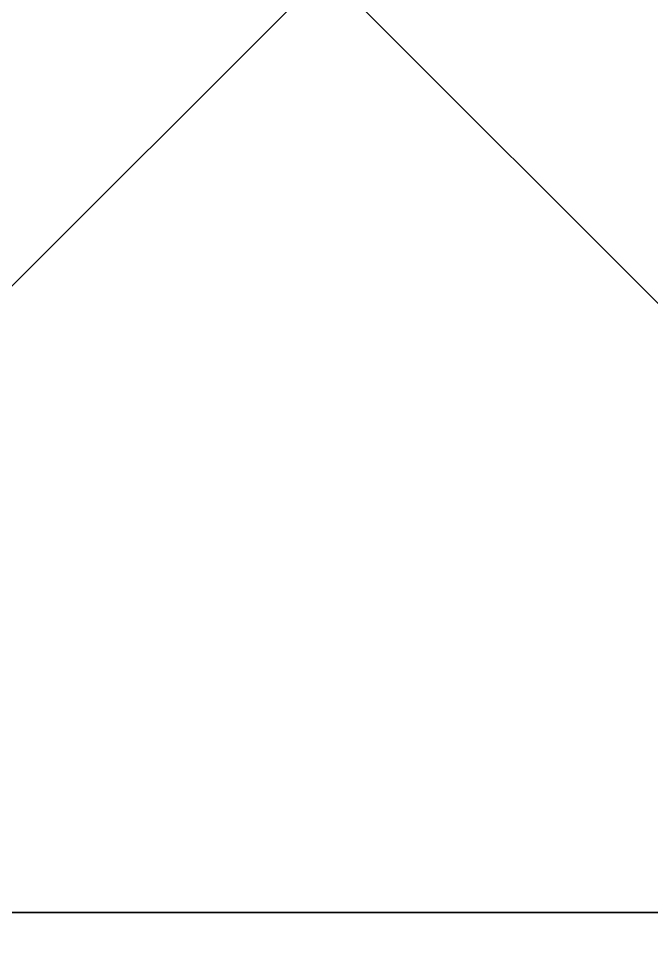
# Model space of a CAD drawing. Header units: metres. Extents: x 0 to 810, y 0 to 745.
# Drawn here: x 0.3364 to 0.6729, y 3.984 to 4.4752 of the extents above; entities that cross this region are included whole.
import ezdxf

# ---------------------------------------------------------------- set-up
doc = ezdxf.new("R2010")
doc.units = ezdxf.units.M
doc.layers.add('forest', color=7, linetype='Continuous')
doc.layers.add('forestfragmentation', color=7, linetype='Continuous')

msp = doc.modelspace()

# ---------------------------------------------------------------- linework, layer by layer
at = {"layer": 'forest', "color": 167}
msp.add_lwpolyline([(0, 0), (0, 4), (2, 4), (3, 5), (3, 6), (2, 7), (2, 9), (1, 10), (0, 10), (0, 63), (63, 63)], dxfattribs=at)
msp.add_lwpolyline([(0, 0), (0, 4), (2, 4), (3, 5), (3, 6), (2, 7), (2, 9), (1, 10), (0, 10), (0, 63), (63, 63)], dxfattribs=at)
msp.add_lwpolyline([(0, 0), (0, 4), (2, 4), (3, 5), (3, 6), (2, 7), (2, 9), (1, 10), (0, 10), (0, 63), (63, 63)], dxfattribs=at)
msp.add_lwpolyline([(0, 0), (0, 4), (2, 4), (3, 5), (3, 6), (2, 7), (2, 9), (1, 10), (0, 10), (0, 63), (63, 63)], dxfattribs=at)
at = {"layer": 'forest', "color": 119}
msp.add_lwpolyline([(0, 0), (0, 3), (1, 4), (0, 5), (0, 9), (2, 9), (4, 11), (4, 12), (2, 14), (0, 14), (0, 63), (63, 63)], dxfattribs=at)
msp.add_lwpolyline([(0, 0), (0, 3), (1, 4), (0, 5), (0, 9), (2, 9), (4, 11), (4, 12), (2, 14), (0, 14), (0, 63), (63, 63)], dxfattribs=at)
msp.add_lwpolyline([(0, 0), (0, 3), (1, 4), (0, 5), (0, 9), (2, 9), (4, 11), (4, 12), (2, 14), (0, 14), (0, 63), (63, 63)], dxfattribs=at)
msp.add_lwpolyline([(0, 0), (0, 3), (1, 4), (0, 5), (0, 9), (2, 9), (4, 11), (4, 12), (2, 14), (0, 14), (0, 63), (63, 63)], dxfattribs=at)
at = {"layer": 'forest', "color": 177}
msp.add_lwpolyline([(0, 0), (0, 4), (1, 4), (1, 3), (3, 1), (4, 1), (6, 3), (6, 14), (7, 15), (7, 17), (8, 18), (5, 21), (2, 21), (1, 22), (0, 22), (0, 25), (1, 25), (3, 27), (3, 28), (2, 29), (1, 29), (0, 28), (0, 27), (0, 40)], dxfattribs=at)
msp.add_lwpolyline([(0, 0), (0, 4), (1, 4), (1, 3), (3, 1), (4, 1), (6, 3), (6, 14), (7, 15), (7, 17), (8, 18), (5, 21), (2, 21), (1, 22), (0, 22), (0, 25), (1, 25), (3, 27), (3, 28), (2, 29), (1, 29), (0, 28), (0, 27), (0, 40)], dxfattribs=at)
msp.add_lwpolyline([(0, 0), (0, 4), (1, 4), (1, 3), (3, 1), (4, 1), (6, 3), (6, 14), (7, 15), (7, 17), (8, 18), (5, 21), (2, 21), (1, 22), (0, 22), (0, 25), (1, 25), (3, 27), (3, 28), (2, 29), (1, 29), (0, 28), (0, 27), (0, 40)], dxfattribs=at)
msp.add_lwpolyline([(0, 0), (0, 4), (1, 4), (1, 3), (3, 1), (4, 1), (6, 3), (6, 14), (7, 15), (7, 17), (8, 18), (5, 21), (2, 21), (1, 22), (0, 22), (0, 25), (1, 25), (3, 27), (3, 28), (2, 29), (1, 29), (0, 28), (0, 27), (0, 40)], dxfattribs=at)
at = {"layer": 'forest', "color": 55}
for points in [[(0, 0), (0, 4), (3, 4), (4, 5), (7, 5), (9, 7), (7, 9), (7, 10), (6, 11), (6, 19)], [(0, 0), (0, 4), (3, 4), (4, 5), (7, 5), (9, 7), (7, 9), (7, 10), (6, 11), (6, 19)], [(0, 0), (0, 4), (3, 4), (4, 5), (7, 5), (9, 7), (7, 9), (7, 10), (6, 11), (6, 19)], [(0, 0), (0, 4), (3, 4), (4, 5), (7, 5), (9, 7), (7, 9), (7, 10), (6, 11), (6, 19)], [(0, 0), (0, 4), (2, 4), (3, 3), (4, 3), (5, 2), (6, 2), (7, 1), (8, 1), (9, 0), (10, 0), (11, 1), (15, 1), (16, 2), (17, 2), (17, 0), (0, 0)], [(0, 0), (0, 4), (2, 4), (3, 3), (4, 3), (5, 2), (6, 2), (7, 1), (8, 1), (9, 0), (10, 0), (11, 1), (15, 1), (16, 2), (17, 2), (17, 0), (0, 0)], [(0, 0), (0, 4), (2, 4), (3, 3), (4, 3), (5, 2), (6, 2), (7, 1), (8, 1), (9, 0), (10, 0), (11, 1), (15, 1), (16, 2), (17, 2), (17, 0), (0, 0)], [(0, 0), (0, 4), (2, 4), (3, 3), (4, 3), (5, 2), (6, 2), (7, 1), (8, 1), (9, 0), (10, 0), (11, 1), (15, 1), (16, 2), (17, 2), (17, 0), (0, 0)]]:
    msp.add_lwpolyline(points, dxfattribs=at)
at = {"layer": 'forest', "color": 157}
msp.add_lwpolyline([(0, 0), (0, 2), (1, 2), (2, 3), (1, 4), (0, 4), (0, 8), (2, 8), (6, 12), (5, 13), (5, 14), (3, 16), (2, 16), (1, 17), (1, 19)], dxfattribs=at)
msp.add_lwpolyline([(0, 0), (0, 2), (1, 2), (2, 3), (1, 4), (0, 4), (0, 8), (2, 8), (6, 12), (5, 13), (5, 14), (3, 16), (2, 16), (1, 17), (1, 19)], dxfattribs=at)
msp.add_lwpolyline([(0, 0), (0, 2), (1, 2), (2, 3), (1, 4), (0, 4), (0, 8), (2, 8), (6, 12), (5, 13), (5, 14), (3, 16), (2, 16), (1, 17), (1, 19)], dxfattribs=at)
msp.add_lwpolyline([(0, 0), (0, 2), (1, 2), (2, 3), (1, 4), (0, 4), (0, 8), (2, 8), (6, 12), (5, 13), (5, 14), (3, 16), (2, 16), (1, 17), (1, 19)], dxfattribs=at)
at = {"layer": 'forest', "color": 60}
msp.add_lwpolyline([(0, 4), (0, 19), (2, 19), (3, 18), (3, 17), (4, 16), (4, 15), (5, 14), (5, 13), (6, 12), (6, 10), (3, 10), (2, 9), (2, 8), (3, 7), (2, 6), (2, 4), (0, 4)], dxfattribs=at)
msp.add_lwpolyline([(0, 4), (0, 19), (2, 19), (3, 18), (3, 17), (4, 16), (4, 15), (5, 14), (5, 13), (6, 12), (6, 10), (3, 10), (2, 9), (2, 8), (3, 7), (2, 6), (2, 4), (0, 4)], dxfattribs=at)
msp.add_lwpolyline([(0, 4), (0, 19), (2, 19), (3, 18), (3, 17), (4, 16), (4, 15), (5, 14), (5, 13), (6, 12), (6, 10), (3, 10), (2, 9), (2, 8), (3, 7), (2, 6), (2, 4), (0, 4)], dxfattribs=at)
msp.add_lwpolyline([(0, 4), (0, 19), (2, 19), (3, 18), (3, 17), (4, 16), (4, 15), (5, 14), (5, 13), (6, 12), (6, 10), (3, 10), (2, 9), (2, 8), (3, 7), (2, 6), (2, 4), (0, 4)], dxfattribs=at)
at = {"layer": 'forest', "color": 162}
msp.add_lwpolyline([(11, 18), (11, 12), (10, 11), (10, 8), (9, 7), (7, 7), (6, 8), (5, 8), (3, 6), (2, 6), (0, 4), (1, 3), (1, 2), (2, 1), (2, 0), (0, 0)], dxfattribs=at)
msp.add_lwpolyline([(11, 18), (11, 12), (10, 11), (10, 8), (9, 7), (7, 7), (6, 8), (5, 8), (3, 6), (2, 6), (0, 4), (1, 3), (1, 2), (2, 1), (2, 0), (0, 0)], dxfattribs=at)
msp.add_lwpolyline([(11, 18), (11, 12), (10, 11), (10, 8), (9, 7), (7, 7), (6, 8), (5, 8), (3, 6), (2, 6), (0, 4), (1, 3), (1, 2), (2, 1), (2, 0), (0, 0)], dxfattribs=at)
msp.add_lwpolyline([(11, 18), (11, 12), (10, 11), (10, 8), (9, 7), (7, 7), (6, 8), (5, 8), (3, 6), (2, 6), (0, 4), (1, 3), (1, 2), (2, 1), (2, 0), (0, 0)], dxfattribs=at)
at = {"layer": 'forest', "color": 137}
msp.add_lwpolyline([(1, 18), (1, 17), (2, 16), (2, 15), (3, 14), (3, 13), (4, 12), (4, 11), (5, 10), (5, 4), (0, 4)], dxfattribs=at)
msp.add_lwpolyline([(1, 18), (1, 17), (2, 16), (2, 15), (3, 14), (3, 13), (4, 12), (4, 11), (5, 10), (5, 4), (0, 4)], dxfattribs=at)
msp.add_lwpolyline([(1, 18), (1, 17), (2, 16), (2, 15), (3, 14), (3, 13), (4, 12), (4, 11), (5, 10), (5, 4), (0, 4)], dxfattribs=at)
msp.add_lwpolyline([(1, 18), (1, 17), (2, 16), (2, 15), (3, 14), (3, 13), (4, 12), (4, 11), (5, 10), (5, 4), (0, 4)], dxfattribs=at)
at = {"layer": 'forest', "color": 54}
msp.add_lwpolyline([(0, 0), (0, 4), (1, 4), (2, 5), (5, 5), (6, 4), (9, 4), (10, 3), (11, 3), (12, 2), (21, 2), (22, 3), (26, 3), (27, 2), (28, 2), (29, 1), (30, 1), (31, 0), (32, 0), (0, 0)], dxfattribs=at)
msp.add_lwpolyline([(0, 0), (0, 4), (1, 4), (2, 5), (5, 5), (6, 4), (9, 4), (10, 3), (11, 3), (12, 2), (21, 2), (22, 3), (26, 3), (27, 2), (28, 2), (29, 1), (30, 1), (31, 0), (32, 0), (0, 0)], dxfattribs=at)
msp.add_lwpolyline([(0, 0), (0, 4), (1, 4), (2, 5), (5, 5), (6, 4), (9, 4), (10, 3), (11, 3), (12, 2), (21, 2), (22, 3), (26, 3), (27, 2), (28, 2), (29, 1), (30, 1), (31, 0), (32, 0), (0, 0)], dxfattribs=at)
msp.add_lwpolyline([(0, 0), (0, 4), (1, 4), (2, 5), (5, 5), (6, 4), (9, 4), (10, 3), (11, 3), (12, 2), (21, 2), (22, 3), (26, 3), (27, 2), (28, 2), (29, 1), (30, 1), (31, 0), (32, 0), (0, 0)], dxfattribs=at)
at = {"layer": 'forestfragmentation', "color": 98}
msp.add_lwpolyline([(2, 2), (2, 3), (1, 4), (0, 4), (0, 9), (2, 11), (5, 8), (6, 8), (6, 3), (5, 2), (2, 2)], dxfattribs=at)
msp.add_lwpolyline([(2, 2), (2, 3), (1, 4), (0, 4), (0, 9), (2, 11), (5, 8), (6, 8), (6, 3), (5, 2), (2, 2)], dxfattribs=at)
msp.add_lwpolyline([(2, 2), (2, 3), (1, 4), (0, 4), (0, 9), (2, 11), (5, 8), (6, 8), (6, 3), (5, 2), (2, 2)], dxfattribs=at)
msp.add_lwpolyline([(2, 2), (2, 3), (1, 4), (0, 4), (0, 9), (2, 11), (5, 8), (6, 8), (6, 3), (5, 2), (2, 2)], dxfattribs=at)
at = {"layer": 'forestfragmentation', "color": 42}
msp.add_lwpolyline([(0, 0), (0, 4), (2, 4), (3, 3), (7, 3), (7, 2), (6, 1), (5, 1), (4, 0), (0, 0)], dxfattribs=at)
msp.add_lwpolyline([(0, 0), (0, 4), (2, 4), (3, 3), (7, 3), (7, 2), (6, 1), (5, 1), (4, 0), (0, 0)], dxfattribs=at)
msp.add_lwpolyline([(0, 0), (0, 4), (2, 4), (3, 3), (7, 3), (7, 2), (6, 1), (5, 1), (4, 0), (0, 0)], dxfattribs=at)
msp.add_lwpolyline([(0, 0), (0, 4), (2, 4), (3, 3), (7, 3), (7, 2), (6, 1), (5, 1), (4, 0), (0, 0)], dxfattribs=at)

doc.saveas('drawing.dxf')
